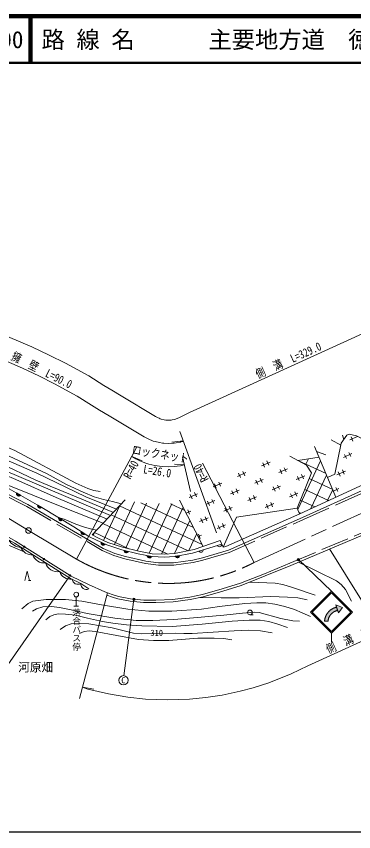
# Model space of a CAD drawing. Units: millimetres at full size, sheet at 1:1000; details may follow other scales. Extents: x 40000 to 680000, y 20000 to 380000.
# Drawn here: x 174947 to 247440, y 205000 to 380000 of the extents above; entities that cross this region are included whole.
import ezdxf
from ezdxf.enums import TextEntityAlignment as Align

# ---------------------------------------------------------------- set-up
doc = ezdxf.new("R2010")
doc.units = ezdxf.units.MM
doc.header["$LTSCALE"] = 1000
doc.linetypes.add('CHAIN', pattern=[18.5, 12, -1.5, 3.5, -1.5])
doc.linetypes.add('DASHED', pattern=[7.5, 6, -1.5])
for name, color, linetype, lineweight in [('M-BGD', 7, 'Continuous', 13), ('M-BMK', 2, 'CHAIN', 13), ('M-BMK-SRVR', 3, 'Continuous', 13), ('M-STR-HTXT', 7, 'Continuous', 13), ('M-STR-STRC', 7, 'Continuous', 13), ('M-TTL', 2, 'Continuous', 140), ('M-TTL-BAND', 7, 'Continuous', 25), ('M-TTL-LINE', 7, 'Continuous', 50)]:
    doc.layers.add(name, color=color, linetype=linetype, lineweight=lineweight)
doc.layers.add('M-BMK-HTXT', color=7, linetype='Continuous')
doc.layers.add('M-TTL-TXT', color=7, linetype='Continuous')
doc.styles.add('@ＭＳ ゴシック', font='')
doc.styles.add('ＭＳ ゴシック', font='')
doc.styles.get('@ＭＳ ゴシック').set_extended_font_data('@MS Gothic')
doc.styles.get('ＭＳ ゴシック').set_extended_font_data('MS Gothic')

msp = doc.modelspace()

# ---------------------------------------------------------------- hatches: boundary and pattern name
at = {"layer": 'M-BGD'}
for points in [[(175873, 277204, -0.82183), (175015, 277700)], [(180411, 274585, -0.82183), (179553, 275081)], [(184903, 271888, -0.82183), (184054, 272398)], [(189698, 268908, -0.82183), (188865, 269444)], [(176529, 266243, -1), (176783, 266084, -0.41421), (176576, 266036, -0.41421)], [(194073, 266687, -0.82183), (193175, 267106)], [(199066, 265134, -0.82183), (198106, 265377)], [(210078, 264293, -0.82183), (209104, 264110)], [(180764, 263586, -1), (181018, 263426, -0.41421), (180811, 263379, -0.41421)], [(203984, 264059, -0.82183), (203011, 264247)], [(186361, 260074, -1), (186615, 259915, -0.41421), (186408, 259867, -0.41421)]]:
    msp.add_hatch(color=256, dxfattribs=at).paths.add_polyline_path(points)
at = {"layer": 'M-STR-HTXT'}
for points in [[(235323, 263447, -0.41421), (235613, 263649, -0.41421), (235815, 263359, -1)], [(200007, 254734, -1), (200406, 255036, -0.41421), (200357, 254686, -0.41421)]]:
    msp.add_hatch(color=256, dxfattribs=at).paths.add_polyline_path(points)
at = {"layer": 'M-STR-STRC'}
for points in [[(243989, 252482), (243945, 252473), (243901, 252463), (243857, 252453), (243813, 252441), (243770, 252429), (243726, 252416), (243683, 252402), (243641, 252388), (243598, 252373), (243556, 252357), (243514, 252340), (243472, 252323), (243431, 252305), (243390, 252286), (243349, 252266), (243309, 252246), (243269, 252225), (243229, 252203), (243190, 252181), (243151, 252158), (243113, 252134), (243075, 252110), (243037, 252085), (243000, 252059), (242964, 252033), (242927, 252006), (242892, 251979), (242856, 251950), (242822, 251922), (242788, 251892), (242754, 251862), (242721, 251832), (242688, 251800), (242656, 251769), (242624, 251736), (242593, 251704), (242563, 251670), (242533, 251636), (242504, 251602), (242475, 251567), (242447, 251532), (242420, 251496), (242393, 251459), (242367, 251423), (242342, 251385), (242317, 251348), (242293, 251310), (242269, 251271), (242247, 251232), (242224, 251193), (242203, 251153), (242182, 251113), (242162, 251072), (242143, 251032), (242124, 250991), (242107, 250949), (242089, 250907), (242073, 250865), (242057, 250823), (242042, 250780), (242028, 250738), (242015, 250695), (242002, 250651), (241990, 250608), (241979, 250564), (241968, 250520), (241959, 250476), (241950, 250432), (241942, 250387), (241935, 250343), (241928, 250298), (241922, 250253), (241917, 250209), (241913, 250164), (241913, 250159), (241169, 250161), (241172, 250199), (241177, 250257), (241183, 250315), (241190, 250373), (241198, 250430), (241207, 250488), (241217, 250545), (241228, 250602), (241240, 250659), (241253, 250715), (241267, 250772), (241281, 250828), (241297, 250884), (241314, 250939), (241332, 250994), (241351, 251049), (241371, 251104), (241391, 251158), (241413, 251212), (241435, 251266), (241459, 251319), (241483, 251371), (241509, 251424), (241535, 251475), (241562, 251527), (241590, 251578), (241619, 251628), (241649, 251678), (241680, 251727), (241711, 251776), (241743, 251824), (241777, 251872), (241811, 251919), (241845, 251965), (241881, 252011), (241918, 252056), (241955, 252101), (241993, 252145), (242032, 252188), (242071, 252230), (242111, 252272), (242152, 252313), (242194, 252354), (242236, 252394), (242279, 252433), (242323, 252471), (242367, 252508), (242413, 252545), (242458, 252581), (242505, 252616), (242551, 252650), (242599, 252683), (242647, 252716), (242696, 252748), (242745, 252779), (242794, 252809), (242845, 252838), (242895, 252866), (242947, 252893), (242998, 252920), (243050, 252945), (243103, 252970), (243156, 252994), (243209, 253017), (243263, 253038), (243317, 253059), (243372, 253079), (243427, 253098), (243482, 253116), (243537, 253134), (243593, 253150), (243649, 253165), (243706, 253179), (243762, 253192), (243596, 253712), (245066, 253147), (244155, 251963)], [(243762, 253192), (243706, 253179), (243649, 253165), (243593, 253150), (243537, 253134), (243482, 253116), (243427, 253098), (243372, 253079), (243317, 253059), (243263, 253038), (243209, 253017), (243156, 252994), (243103, 252970), (243050, 252945), (242998, 252920), (242947, 252893), (242895, 252866), (242845, 252838), (242794, 252809), (242745, 252779), (242696, 252748), (242647, 252716), (242599, 252683), (242551, 252650), (242505, 252616), (242458, 252581), (242413, 252545), (242367, 252508), (242323, 252471), (242279, 252433), (242236, 252394), (242194, 252354), (242152, 252313), (242111, 252272), (242071, 252230), (242032, 252188), (241993, 252145), (241955, 252101), (241918, 252056), (241881, 252011), (241845, 251965), (241811, 251919), (241777, 251872), (241743, 251824), (241711, 251776), (241680, 251727), (241649, 251678), (241619, 251628), (241590, 251578), (241562, 251527), (241535, 251475), (241509, 251424), (241483, 251371), (241459, 251319), (241435, 251266), (241413, 251212), (241391, 251158), (241371, 251104), (241351, 251049), (241332, 250994), (241314, 250939), (241297, 250884), (241281, 250828), (241267, 250772), (241253, 250715), (241240, 250659), (241228, 250602), (241217, 250545), (241207, 250488), (241198, 250430), (241190, 250373), (241183, 250315), (241177, 250257), (241172, 250199), (241169, 250161), (241913, 250159), (241917, 250209), (241922, 250253), (241928, 250298), (241935, 250343), (241942, 250387), (241950, 250432), (241959, 250476), (241968, 250520), (241979, 250564), (241990, 250608), (242002, 250651), (242015, 250695), (242028, 250738), (242042, 250780), (242057, 250823), (242073, 250865), (242089, 250907), (242107, 250949), (242124, 250991), (242143, 251032), (242162, 251072), (242182, 251113), (242203, 251153), (242224, 251193), (242247, 251232), (242269, 251271), (242293, 251310), (242317, 251348), (242342, 251385), (242367, 251423), (242393, 251459), (242420, 251496), (242447, 251532), (242475, 251567), (242504, 251602), (242533, 251636), (242563, 251670), (242593, 251704), (242624, 251736), (242656, 251769), (242688, 251800), (242721, 251832), (242754, 251862), (242788, 251892), (242822, 251922), (242856, 251950), (242892, 251979), (242927, 252006), (242964, 252033), (243000, 252059), (243037, 252085), (243075, 252110), (243113, 252134), (243151, 252158), (243190, 252181), (243229, 252203), (243269, 252225), (243309, 252246), (243349, 252266), (243390, 252286), (243431, 252305), (243472, 252323), (243514, 252340), (243556, 252357), (243598, 252373), (243641, 252388), (243683, 252402), (243726, 252416), (243770, 252429), (243813, 252441), (243857, 252453), (243901, 252463), (243945, 252473), (243989, 252482)]]:
    msp.add_hatch(color=256, dxfattribs=at).paths.add_polyline_path(points)

# ---------------------------------------------------------------- linework, layer by layer
at = {"layer": 'M-BGD'}
for p, q in [((242599, 289132), (244644, 287944)), ((245009, 290092), (245295, 289158)), ((248254, 289818), (246622, 289068)), ((247285, 288822), (246868, 289731)), ((239984, 285372), (235407, 284648)), ((239461, 286603), (241468, 285891)), ((239884, 285356), (240017, 285294)), ((247050, 286152), (245233, 285317)), ((245896, 285071), (245479, 285980)), ((246805, 285489), (246387, 286397)), ((229463, 284322), (227630, 283521)), ((228289, 283263), (227888, 284179)), ((229205, 283664), (228804, 284580)), ((240302, 284625), (235409, 274132)), ((235467, 284657), (241487, 281850)), ((237726, 285015), (237118, 283713)), ((224279, 282057), (222447, 281256)), ((223105, 280998), (222705, 281914)), ((224021, 281398), (223621, 282315)), ((233187, 282863), (231354, 282062)), ((232013, 281804), (231612, 282720)), ((232929, 282204), (232529, 283121)), ((245661, 282401), (243844, 281566)), ((244507, 281320), (244090, 282229)), ((245416, 281738), (244998, 282646)), ((218838, 279133), (218437, 280050)), ((228004, 280598), (226171, 279797)), ((226829, 279539), (226429, 280455)), ((227746, 279939), (227345, 280856)), ((236911, 281403), (235079, 280603)), ((235737, 280345), (235337, 281261)), ((236653, 280745), (236253, 281661)), ((237886, 280771), (242943, 278413)), ((241621, 281538), (238260, 274330)), ((219096, 279792), (217263, 278991)), ((217921, 278733), (217521, 279649)), ((222820, 278333), (220987, 277532)), ((222562, 277674), (222162, 278591)), ((231728, 279138), (229895, 278337)), ((230554, 278080), (230153, 278996)), ((231470, 278480), (231069, 279396)), ((236927, 278460), (242049, 276071)), ((242933, 278437), (241771, 275944)), ((244272, 278650), (243076, 278100)), ((244027, 277986), (243609, 278895)), ((175873, 277204), (175015, 277700)), ((213912, 277527), (212079, 276726)), ((212738, 276468), (212337, 277384)), ((213654, 276868), (213254, 277785)), ((221646, 277274), (221245, 278190)), ((226544, 276873), (224712, 276072)), ((225370, 275814), (224970, 276731)), ((226286, 276215), (225886, 277131)), ((235452, 277679), (233619, 276878)), ((234278, 276620), (233877, 277537)), ((235194, 277021), (234794, 277937)), ((180411, 274585), (179553, 275081)), ((198334, 276234), (191255, 268692)), ((197215, 275042), (193707, 267519)), ((200319, 275781), (196053, 266633)), ((197129, 274950), (214915, 266656)), ((202941, 275491), (198471, 265904)), ((205663, 275411), (200937, 265277)), ((201719, 275568), (213051, 270284)), ((208398, 275362), (203460, 264771)), ((208064, 275368), (211186, 273912)), ((215128, 266243), (210034, 276153)), ((217636, 276068), (215804, 275267)), ((216462, 275009), (216062, 275925)), ((217378, 275409), (216978, 276325)), ((221103, 273950), (220702, 274866)), ((230269, 275414), (228436, 274613)), ((229094, 274355), (228694, 275272)), ((230011, 274756), (229610, 275672)), ((235967, 276149), (239070, 274702)), ((195328, 273032), (211899, 265305)), ((210816, 274632), (206120, 264561)), ((212453, 273802), (211465, 273371)), ((212195, 273144), (211794, 274060)), ((221361, 274608), (219528, 273807)), ((220186, 273549), (219786, 274466)), ((235265, 274459), (235818, 273209)), ((235678, 273525), (236090, 273333)), ((184903, 271888), (184054, 272398)), ((212263, 271818), (208940, 264693)), ((216177, 272343), (214344, 271542)), ((215003, 271284), (214602, 272201)), ((215919, 271685), (215519, 272601)), ((193527, 271113), (207511, 264592)), ((219901, 270884), (218069, 270083)), ((218727, 269825), (218327, 270741)), ((219643, 270226), (219243, 271142)), ((189698, 268908), (188865, 269444)), ((191734, 269202), (191451, 268596)), ((191726, 269194), (199156, 265730)), ((213709, 269004), (211993, 265324)), ((214718, 268619), (214056, 268330)), ((214460, 267961), (214059, 268877)), ((194073, 266687), (193175, 267106)), ((219088, 266720), (218140, 266431)), ((218757, 267495), (219411, 266040)), ((199066, 265134), (198106, 265377)), ((210078, 264293), (209104, 264110)), ((215130, 265515), (214183, 265227)), ((242273, 265690), (249115, 254701)), ((203984, 264059), (203011, 264247)), ((177553, 258885), (178053, 258885)), ((194425, 255763), (194554, 256248)), ((187823, 255393), (187823, 253393)), ((187323, 253393), (188323, 253393)), ((225147, 251551), (225813, 251551))]:
    msp.add_line(p, q, dxfattribs=at)
at = {"layer": 'M-BGD', "linetype": 'DASHED'}
for points in [[(84845, 303587), (91507, 300897), (96640, 298976), (106394, 295876), (117334, 292979), (130055, 290556), (148045, 286877), (154188, 285268), (159002, 283560), (165295, 280829), (177182, 274805), (193412, 265360), (195927, 264254), (198259, 263560), (202712, 262561), (205504, 262220), (208767, 262220), (212942, 262763), (215056, 263299), (220679, 264944), (236653, 272004), (268175, 286184)], [(194554, 256248), (195762, 255827), (196896, 255471), (199509, 254956), (202338, 254669), (204951, 254669), (208588, 254819), (212254, 255303), (214951, 255881), (219183, 257118), (223099, 258333), (228254, 260342), (233714, 262620), (276211, 280562)]]:
    msp.add_lwpolyline(points, dxfattribs=at)
at = {"layer": 'M-BGD'}
for points in [[(85041, 304047), (91688, 301363), (96804, 299448), (106533, 296356), (117445, 293467), (130152, 291046), (148159, 287364), (154335, 285746), (159185, 284026), (165508, 281282), (177421, 275245), (193640, 265806), (196100, 264724), (198385, 264044), (202797, 263055), (205535, 262720), (208735, 262720), (212847, 263255), (214924, 263782), (220507, 265415), (236450, 272461), (267966, 286638)], [(82094, 297135), (97507, 291411), (103316, 289720), (110935, 287585), (124604, 284426), (138462, 281375), (146316, 279422), (152714, 277735), (159686, 275216), (166626, 271978), (174800, 267328), (186488, 259994)], [(196459, 274236), (189883, 276904), (179351, 281938), (168425, 286688), (159707, 289929), (156133, 291008), (152878, 292178), (150508, 292823), (146425, 293567), (142359, 294006)], [(142499, 294717), (146661, 294352), (150440, 293653), (155130, 292538), (157845, 291799), (160595, 290899), (169358, 287430), (181468, 281853), (185745, 279525), (189295, 277836), (191690, 276853), (193691, 276272), (195632, 275841), (197494, 275338)], [(142685, 295658), (146776, 295379), (155446, 293721), (160477, 292348), (164951, 290728), (171385, 288174), (174653, 286785), (187773, 279776), (190331, 278661), (191595, 278231), (192988, 278023)], [(142140, 292896), (144517, 292810), (146550, 292732), (148292, 292518), (150232, 292049), (154187, 291063), (157083, 290152), (159387, 289335), (171786, 283925), (179015, 280514), (182220, 279138), (189407, 276249), (195802, 273536)], [(193621, 271213), (185108, 274611), (172597, 279583), (168801, 281118), (165978, 282533), (161955, 284891), (158508, 286440), (155238, 287704), (151779, 288793), (148777, 289557), (145704, 290211), (143534, 290550), (141711, 290721)], [(141839, 291371), (144743, 291150), (150202, 290444), (152561, 289915), (159647, 287345), (162881, 286063), (170082, 282623), (174855, 280575), (183521, 276737), (194457, 272103)], [(195152, 272844), (169215, 283899), (165010, 285543), (161342, 287093), (159664, 287803), (156717, 289119), (153601, 290201), (151356, 290801), (145816, 291938), (143781, 292136), (141993, 292150)], [(243626, 276796), (241828, 281052), (243383, 281709), (244731, 288378), (245975, 290100), (246497, 290349), (248005, 289946), (253271, 287230), (255312, 287454), (256428, 282679)], [(78014, 287568), (82376, 286359), (89191, 284260), (97956, 281524), (104800, 279591), (112293, 278026), (117244, 277261), (128811, 276184), (133924, 275670), (139491, 274912), (146440, 274123), (149884, 273582), (152512, 272952), (157861, 271469), (168140, 268465), (172306, 266925), (174631, 265910), (176613, 265063)], [(219414, 266041), (219963, 266201), (235855, 273225), (267250, 287653), (269150, 288478)], [(241828, 281052), (238998, 287681), (238993, 287695)], [(233695, 285583), (237272, 283629), (238398, 282002)], [(238398, 282002), (235265, 274459), (222279, 272515), (219411, 266040)], [(134805, 281669), (138348, 280889), (146192, 278938), (152565, 277258), (159495, 274754), (166396, 271534), (174544, 266899), (186606, 259344), (188833, 258269), (190506, 257088)], [(169633, 280781), (171938, 279476), (180415, 274583), (187288, 270456), (190507, 268389), (192202, 267560), (194401, 266533), (197605, 265505), (201143, 264606), (204106, 264036), (206753, 263937), (209038, 264098), (212785, 264802), (219103, 266724)], [(194425, 255763), (195604, 255352), (196773, 254986), (199435, 254461), (202313, 254169), (204961, 254169), (208631, 254320), (212339, 254810), (215074, 255396), (219327, 256639), (223264, 257861), (228442, 259879), (233907, 262159), (276404, 280101), (278649, 281032)], [(183939, 272467), (185263, 272047), (187760, 270978), (189617, 270352), (191169, 269929), (192242, 269743)], [(191255, 268692), (192460, 268102), (194621, 267093), (197771, 266081), (201274, 265192), (204175, 264634), (206743, 264538), (208961, 264694), (213178, 265570), (218757, 267495)], [(246931, 254448), (245645, 256960), (244736, 258054), (243774, 258835), (235584, 262867)], [(176803, 258885), (177303, 260885), (177803, 258885)], [(186488, 259994), (186749, 259830), (190436, 258051), (193978, 256449), (194554, 256248)], [(225106, 258579), (230599, 258311), (232237, 258038), (234306, 257430), (239146, 255772)], [(238124, 251201), (236393, 251993), (234686, 252686), (232624, 253324), (230491, 253835), (228552, 254086), (226637, 254105), (224017, 253988), (218606, 253353), (214704, 252789), (208345, 252362), (203438, 252362), (198892, 252751), (193282, 253687), (189002, 254482), (185540, 254802), (181336, 254802), (178483, 254482), (177489, 253969), (176127, 252800)], [(214398, 255251), (218991, 255200), (222835, 255200), (229621, 255460), (233217, 255355), (235437, 255172), (237460, 254758)], [(235783, 250160), (234343, 250241), (231788, 250726), (227139, 252013), (226038, 252128), (223537, 251911), (219568, 251485), (214635, 251025), (208807, 250559), (204279, 250335), (200725, 250335), (196145, 250862), (190165, 251801), (186752, 252632), (184195, 253134), (182497, 253342), (180670, 253270), (179290, 252837), (178414, 252347)], [(181330, 250498), (182148, 251211), (183033, 251574), (184036, 251732), (185555, 251660), (187675, 251488), (190270, 250861), (193449, 250118), (195674, 249753), (198642, 249381), (201891, 249147), (208433, 249022), (214876, 249526), (221363, 250193), (224988, 250401), (227309, 250401), (229230, 250116), (231146, 249530), (233208, 248800)], [(229909, 247690), (227421, 248133), (224920, 248222), (221780, 248126), (212721, 247502), (210934, 247553), (209188, 247589), (201769, 247473), (200145, 247619), (195558, 248719), (190542, 249594), (188579, 249705), (186721, 249576), (185522, 249189), (184403, 248379)], [(221266, 246149), (219514, 246447), (217467, 246563), (213918, 246563), (207698, 245999), (204461, 245999), (201177, 246274), (191889, 247978), (190619, 248079), (189563, 247975), (188520, 247551)]]:
    msp.add_lwpolyline(points, dxfattribs=at)
for centre, radius in [((176656, 266163), 150), ((180891, 263506), 150), ((186488, 259994), 150), ((187823, 255893), 500), ((225147, 252051), 500)]:
    msp.add_circle(centre, radius, dxfattribs=at)
for centre, radius, start, end in [((175493, 277537), 505, 161.17941, 318.83761), ((180031, 274918), 505, 161.17941, 318.83761), ((184529, 272227), 505, 160.18769, 317.84588), ((189334, 269258), 505, 158.47081, 316.12901), ((176151, 269285), 3272, 211.60137, 266.46251), ((178295, 266941), 2521, 201.47349, 274.41009), ((193665, 266985), 505, 166.13913, 323.79732), ((218586, 266669), 505, 208.09409, 5.75228), ((180880, 265181), 2507, 197.49521, 278.38838), ((198610, 265350), 505, 176.92171, 334.5799), ((209573, 264298), 505, 201.80903, 359.46722), ((214628, 265465), 505, 208.09409, 5.75228), ((183768, 263392), 2616, 195.30833, 280.57525), ((203516, 264249), 505, 180.27856, 337.93675), ((186616, 261703), 2527, 200.43719, 276.83716), ((188188, 259379), 1284, 188.30025, 300.17117), ((189989, 258132), 1165, 173.21005, 296.30677)]:
    msp.add_arc(centre, radius, start, end, dxfattribs=at)
at = {"layer": 'M-BMK'}
for points in [[(226061, 262785), (269644, 282683), (276357, 285399)], [(172428, 272822), (177579, 269646), (187855, 263511)]]:
    msp.add_lwpolyline(points, dxfattribs=at)
msp.add_arc((207626, 298284), 40000, 240.37839, 297.44363, dxfattribs=at)
at = {"layer": 'M-BMK-SRVR'}
msp.add_circle((177579, 269646), 600, dxfattribs=at)
at = {"layer": 'M-STR-HTXT'}
for p, q in [((217944, 269174), (210093, 290902)), ((210834, 288852), (208390, 288614)), ((200790, 287480), (187855, 263511)), ((199739, 285533), (202019, 284622)), ((212374, 278004), (210631, 285452)), ((211040, 283704), (208959, 283876)), ((214981, 284093), (226061, 262785)), ((235569, 263403), (242690, 256614)), ((173118, 240805), (186333, 259716)), ((188515, 233565), (194554, 256248)), ((200206, 254885), (198084, 238481)), ((189159, 235985), (191584, 235602))]:
    msp.add_line(p, q, dxfattribs=at)
for points in [[(173064, 311315), (178320, 309034), (181986, 307302), (185485, 305542), (190567, 302811), (193761, 300787), (195449, 299746), (197504, 298514), (204884, 294108), (205255, 293904), (205638, 293719), (205859, 293626), (205962, 293589), (206070, 293556), (206733, 293398), (207042, 293346), (207615, 293323), (208236, 293344), (208252, 293346), (208429, 293373), (208947, 293482), (209878, 293852), (212138, 294939), (255826, 314849)], [(171159, 306691), (176256, 304479), (179795, 302807), (183178, 301106), (188042, 298491), (191111, 296547), (192851, 295474), (194937, 294223), (202397, 289770), (202960, 289460), (203581, 289160), (204039, 288967), (204381, 288844), (204759, 288728), (205738, 288495), (206369, 288389), (206677, 288356), (207600, 288320), (208561, 288352), (208872, 288382), (209326, 288452), (210196, 288636), (210285, 288660), (210629, 288771), (210834, 288852)], [(199739, 285533), (199910, 285431), (200665, 285016), (201524, 284601), (202220, 284308), (202799, 284099), (203449, 283900), (204743, 283592), (205691, 283433), (206316, 283367), (207584, 283317), (208887, 283360), (209493, 283419), (210224, 283531), (211040, 283704)], [(189159, 235985), (190345, 235623), (194792, 234563), (198917, 233870), (202705, 233470), (207432, 233284), (212145, 233441), (215699, 233787), (219198, 234322), (223017, 235132), (225821, 235882), (229222, 236976), (233984, 238868), (237583, 240598), (279527, 259713), (285731, 262223), (286922, 262739), (287274, 262875)]]:
    msp.add_lwpolyline(points, dxfattribs=at)
for centre in [(235569, 263403), (200206, 254885)]:
    msp.add_circle(centre, 250, dxfattribs=at)
at = {"layer": 'M-STR-STRC'}
for p, q in [((238190, 252114), (242690, 256614)), ((238543, 252114), (242690, 256261)), ((247190, 252114), (242690, 256614)), ((246836, 252114), (242690, 256261)), ((238190, 252114), (242690, 247614)), ((238543, 252114), (242690, 247967)), ((242690, 247614), (247190, 252114)), ((242690, 247967), (246836, 252114)), ((244155, 251963), (243596, 253712)), ((243596, 253712), (245066, 253147)), ((245066, 253147), (244155, 251963)), ((241169, 250161), (241913, 250159)), ((242690, 247614), (242690, 245614))]:
    msp.add_line(p, q, dxfattribs=at)
for points in [[(243762, 253192), (243989, 252482), (243989, 252482), (243945, 252473), (243901, 252463), (243857, 252453), (243813, 252441), (243770, 252429), (243726, 252416), (243683, 252402), (243641, 252388), (243598, 252373), (243556, 252357), (243514, 252340), (243472, 252323), (243431, 252305), (243390, 252286), (243349, 252266), (243309, 252246), (243269, 252225), (243229, 252203), (243190, 252181), (243151, 252158), (243113, 252134), (243075, 252110), (243037, 252085), (243000, 252059), (242964, 252033), (242927, 252006), (242892, 251979), (242856, 251950), (242822, 251922), (242788, 251892), (242754, 251862), (242721, 251832), (242688, 251800), (242656, 251769), (242624, 251736), (242593, 251704), (242563, 251670), (242533, 251636), (242504, 251602), (242475, 251567), (242447, 251532), (242420, 251496), (242393, 251459), (242367, 251423), (242342, 251385), (242317, 251348), (242293, 251310), (242269, 251271), (242247, 251232), (242224, 251193), (242203, 251153), (242182, 251113), (242162, 251072), (242143, 251032), (242124, 250991), (242107, 250949), (242089, 250907), (242073, 250865), (242057, 250823), (242042, 250780), (242028, 250738), (242015, 250695), (242002, 250651), (241990, 250608), (241979, 250564), (241968, 250520), (241959, 250476), (241950, 250432), (241942, 250387), (241935, 250343), (241928, 250298), (241922, 250253), (241917, 250209), (241913, 250164), (241913, 250159), (241913, 250159), (241169, 250161), (241169, 250161), (241172, 250199), (241177, 250257), (241183, 250315), (241190, 250373), (241198, 250430), (241207, 250488), (241217, 250545), (241228, 250602), (241240, 250659), (241253, 250715), (241267, 250772), (241281, 250828), (241297, 250884), (241314, 250939), (241332, 250994), (241351, 251049), (241371, 251104), (241391, 251158), (241413, 251212), (241435, 251266), (241459, 251319), (241483, 251371), (241509, 251424), (241535, 251475), (241562, 251527), (241590, 251578), (241619, 251628), (241649, 251678), (241680, 251727), (241711, 251776), (241743, 251824), (241777, 251872), (241811, 251919), (241845, 251965), (241881, 252011), (241918, 252056), (241955, 252101), (241993, 252145), (242032, 252188), (242071, 252230), (242111, 252272), (242152, 252313), (242194, 252354), (242236, 252394), (242279, 252433), (242323, 252471), (242367, 252508), (242413, 252545), (242458, 252581), (242505, 252616), (242551, 252650), (242599, 252683), (242647, 252716), (242696, 252748), (242745, 252779), (242794, 252809), (242845, 252838), (242895, 252866), (242947, 252893), (242998, 252920), (243050, 252945), (243103, 252970), (243156, 252994), (243209, 253017), (243263, 253038), (243317, 253059), (243372, 253079), (243427, 253098), (243482, 253116), (243537, 253134), (243593, 253150), (243649, 253165), (243706, 253179)], [(243596, 253712), (245066, 253147), (244155, 251963)], [(243596, 253712), (245066, 253147), (244155, 251963)], [(243762, 253192), (243596, 253712), (245066, 253147), (244155, 251963), (243989, 252482)]]:
    msp.add_lwpolyline(points, close=True, dxfattribs=at)
msp.add_circle((197956, 237489), 1000, dxfattribs=at)
at = {"layer": 'M-TTL'}
msp.add_line((680000, 380000), (40000, 380000), dxfattribs=at)
at = {"layer": 'M-TTL-BAND'}
msp.add_line((40000, 205000), (579000, 205000), dxfattribs=at)
at = {"layer": 'M-TTL-LINE'}
for p, q in [((177750, 380000), (177750, 370000)), ((178250, 380000), (178250, 370000)), ((40000, 370000), (680000, 370000))]:
    msp.add_line(p, q, dxfattribs=at)

# ---------------------------------------------------------------- texts
at = {"layer": 'M-BGD', "style": 'ＭＳ ゴシック'}
msp.add_text('310', height=1320, dxfattribs=at).set_placement((205124, 247692), align=Align.MIDDLE_CENTER)
at = {"layer": 'M-BMK-HTXT', "style": '@ＭＳ ゴシック'}
msp.add_text('落合バス停', height=1320, rotation=270, dxfattribs=at).set_placement((187877, 253027), align=Align.MIDDLE_LEFT)
at = {"layer": 'M-BMK-HTXT', "style": 'ＭＳ ゴシック'}
msp.add_text('河原畑', height=1833, dxfattribs=at).set_placement((179103, 240280), align=Align.MIDDLE_CENTER)
at = {"layer": 'M-STR-HTXT', "style": 'ＭＳ ゴシック', "width": 0.8}
for s, rotation, p in [('側\u3000溝\u3000L=329.0', 24.5, (234003, 304847)), ('擁\u3000壁\u3000L=90.0', 333.299, (179772, 302761)), ('ロックネット', 350.807, (205662, 284574)), ('L=26.0', 350.807, (205007, 280935)), ('側\u3000溝\u3000L=89.0', 24.5, (248696, 245606))]:
    msp.add_text(s, height=1833, rotation=rotation, dxfattribs=at).set_placement(p, align=Align.BOTTOM_CENTER)
msp.add_text('R=40', height=1833, rotation=61.647, dxfattribs=at).set_placement((199731, 284885), align=Align.TOP_RIGHT)
msp.add_text('R=40', height=1833, rotation=117.474, dxfattribs=at).set_placement((214988, 284420), align=Align.BOTTOM_RIGHT)
at = {"layer": 'M-STR-STRC', "style": 'ＭＳ ゴシック'}
msp.add_text('C', height=1320, dxfattribs=at).set_placement((197956, 237489), align=Align.MIDDLE_CENTER)
at = {"layer": 'M-TTL-TXT', "style": 'ＭＳ ゴシック'}
for s, p in [('023-00', (161521, 375000)), ('路 線 名', (180380, 375000)), ('主要地方道\u3000徳山光線', (216234, 375000))]:
    msp.add_text(s, height=3666, dxfattribs=at).set_placement(p, align=Align.MIDDLE_LEFT)

doc.saveas('drawing.dxf')
